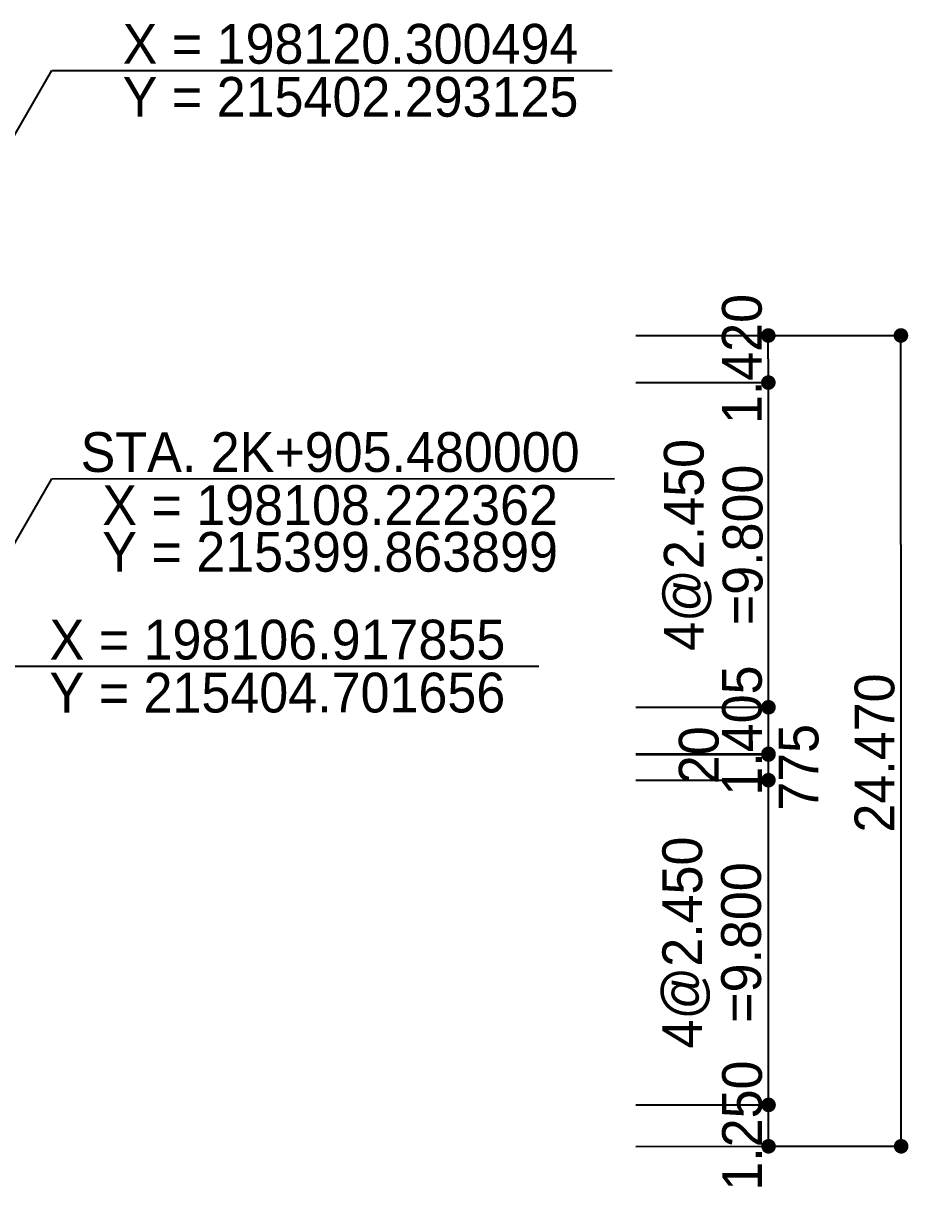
# Model space of a CAD drawing. Header units: feet. Extents: x 0 to 336400, y 0 to 237600.
# Drawn here: x 196561 to 223306, y 34588 to 69702 of the extents above; entities that cross this region are included whole.
import ezdxf
from ezdxf.enums import TextEntityAlignment as Align

# ---------------------------------------------------------------- set-up
doc = ezdxf.new("R2010")
doc.units = ezdxf.units.FT
doc.header["$LTSCALE"] = 2200
doc.header["$MEASUREMENT"] = 0
doc.layers.add('CS-DIML', color=1, linetype='CONTINUOUS')
doc.layers.add('CS-DIMT', color=3, linetype='CONTINUOUS')
doc.styles.add('A_STANDARD', font='')
doc.styles.get('A_STANDARD').set_extended_font_data('Dotum')

# ---------------------------------------------------------------- blocks, each defined once
blk = doc.blocks.new('CZDIMD1-2')
at = {"layer": 'CS-DIML', "const_width": 0.5}
blk.add_lwpolyline([(0.25, 0, 1), (-0.25, 0, 1)], format="xyb", close=True, dxfattribs=at)

msp = doc.modelspace()

# ---------------------------------------------------------------- linework, layer by layer
at = {"layer": 'CS-DIML'}
for p, q in [((192804, 60274), (197421, 68276)), ((197421, 68276), (214324, 68281)), ((215040, 60277), (219040, 60278)), ((215040, 60277), (219040, 60278)), ((215040, 60277), (219040, 60278)), ((215040, 60277), (219040, 60278)), ((219040, 60278), (223040, 60279)), ((219040, 60278), (223040, 60279)), ((219040, 60278), (223040, 60279)), ((219040, 60278), (223040, 60279)), ((219041, 58858), (219040, 60278)), ((219041, 58858), (219040, 60278)), ((219041, 58858), (219040, 60278)), ((219041, 58858), (219040, 60278)), ((223044, 47654), (223040, 60279)), ((223044, 47654), (223040, 60279)), ((223044, 47654), (223040, 60279)), ((223044, 47654), (223040, 60279)), ((215041, 58857), (219041, 58858)), ((215041, 58857), (219041, 58858)), ((215041, 58857), (219041, 58858)), ((215041, 58857), (219041, 58858)), ((219044, 49058), (219041, 58858)), ((219044, 49058), (219041, 58858)), ((219044, 49058), (219041, 58858)), ((219044, 49058), (219041, 58858)), ((192808, 47954), (197424, 55956)), ((197424, 55956), (214403, 55961)), ((194346, 50295), (212116, 50299)), ((215044, 49057), (219044, 49058)), ((215044, 49057), (219044, 49058)), ((215044, 49057), (219044, 49058)), ((215044, 49057), (219044, 49058)), ((219044, 47653), (219044, 49058)), ((219044, 47653), (219044, 49058)), ((219044, 47653), (219044, 49058)), ((219044, 47653), (219044, 49058)), ((215044, 47652), (219044, 47653)), ((215044, 47652), (219044, 47653)), ((215044, 47652), (219044, 47653)), ((215044, 47652), (219044, 47653)), ((215044, 47631), (219044, 47632)), ((215044, 47631), (219044, 47632)), ((215044, 47631), (219044, 47632)), ((215044, 47631), (219044, 47632)), ((219044, 46857), (219044, 47632)), ((219044, 46857), (219044, 47632)), ((219044, 46857), (219044, 47632)), ((219044, 46857), (219044, 47632)), ((223047, 35808), (223044, 47654)), ((223047, 35808), (223044, 47633)), ((223047, 35808), (223044, 47633)), ((223047, 35808), (223044, 47633)), ((215044, 46856), (219044, 46857)), ((215044, 46856), (219044, 46857)), ((215044, 46856), (219044, 46857)), ((215044, 46856), (219044, 46857)), ((219047, 37057), (219044, 46857)), ((219047, 37057), (219044, 46857)), ((219047, 37057), (219044, 46857)), ((219047, 37057), (219044, 46857)), ((215047, 37056), (219047, 37057)), ((215047, 37056), (219047, 37057)), ((215047, 37056), (219047, 37057)), ((215047, 37056), (219047, 37057)), ((219047, 35807), (219047, 37057)), ((219047, 35807), (219047, 37057)), ((219047, 35807), (219047, 37057)), ((219047, 35807), (219047, 37057)), ((215047, 35806), (219047, 35807)), ((215047, 35806), (219047, 35807)), ((215047, 35806), (219047, 35807)), ((215047, 35806), (219047, 35807)), ((219047, 35807), (223047, 35808)), ((219047, 35807), (223047, 35808)), ((219047, 35807), (223047, 35808)), ((219047, 35807), (223047, 35808))]:
    msp.add_line(p, q, dxfattribs=at)

# ---------------------------------------------------------------- block references
for p, xscale, yscale, zscale, rotation in [((219040, 60278), 440.0000000000207, 440.0000000000207, 440.0000000000207, 11.38896499999946), ((219040, 60278), 440.0000000000207, 440.0000000000207, 440.0000000000207, 11.38896499999946), ((219040, 60278), 440.0000000000207, 440.0000000000207, 440.0000000000207, 11.38896499999946), ((219040, 60278), 440.0000000000207, 440.0000000000207, 440.0000000000207, 11.38896499999946), ((223040, 60279), 440.0000000000207, 440.0000000000207, 440.0000000000207, 11.38896499999946), ((223040, 60279), 440.0000000000207, 440.0000000000207, 440.0000000000207, 11.38896499999946), ((223040, 60279), 440.0000000000207, 440.0000000000207, 440.0000000000207, 11.38896499999946), ((223040, 60279), 440.0000000000207, 440.0000000000207, 440.0000000000207, 11.38896499999946), ((219041, 58858), 440.0000000000207, 440.0000000000207, 440.0000000000207, 11.38896499999946), ((219041, 58858), 440.0000000000207, 440.0000000000207, 440.0000000000207, 11.38896499999946), ((219041, 58858), 440.0000000000207, 440.0000000000207, 440.0000000000207, 11.38896499999946), ((219041, 58858), 440.0000000000207, 440.0000000000207, 440.0000000000207, 11.38896499999946), ((219041, 58858), 440.0000000000207, 440.0000000000207, 440.0000000000207, 11.38896499999946), ((219041, 58858), 440.0000000000207, 440.0000000000207, 440.0000000000207, 11.38896499999946), ((219041, 58858), 440.0000000000207, 440.0000000000207, 440.0000000000207, 11.38896499999946), ((219041, 58858), 440.0000000000207, 440.0000000000207, 440.0000000000207, 11.38896499999946), ((219044, 49058), 440.0000000000207, 440.0000000000207, 440.0000000000207, 11.38896499999946), ((219044, 49058), 440.0000000000207, 440.0000000000207, 440.0000000000207, 11.38896499999946), ((219044, 49058), 440.0000000000207, 440.0000000000207, 440.0000000000207, 11.38896499999946), ((219044, 49058), 440.0000000000207, 440.0000000000207, 440.0000000000207, 11.38896499999946), ((219044, 49058), 440.0000000000207, 440.0000000000207, 440.0000000000207, 11.38896499999946), ((219044, 49058), 440.0000000000207, 440.0000000000207, 440.0000000000207, 11.38896499999946), ((219044, 49058), 440.0000000000207, 440.0000000000207, 440.0000000000207, 11.38896499999946), ((219044, 49058), 440.0000000000207, 440.0000000000207, 440.0000000000207, 11.38896499999946), ((219044, 47653), 440.0000000000207, 440.0000000000207, 440.0000000000207, 11.38896499999946), ((219044, 47653), 440.0000000000207, 440.0000000000207, 440.0000000000207, 11.38896499999946), ((219044, 47653), 440.0000000000207, 440.0000000000207, 440.0000000000207, 11.38896499999946), ((219044, 47653), 440.0000000000207, 440.0000000000207, 440.0000000000207, 11.38896499999946), ((219044, 47632), 440.0000000000145, 440.0000000000145, 440.0000000000145, 11.38513000000816), ((219044, 47632), 440.0000000000145, 440.0000000000145, 440.0000000000145, 11.38513000000816), ((219044, 47632), 440.0000000000145, 440.0000000000145, 440.0000000000145, 11.38513000000816), ((219044, 47632), 440.0000000000145, 440.0000000000145, 440.0000000000145, 11.38513000000816), ((219044, 46857), 440.0000000000145, 440.0000000000145, 440.0000000000145, 11.38513000000816), ((219044, 46857), 440.0000000000145, 440.0000000000145, 440.0000000000145, 11.38513000000816), ((219044, 46857), 440.0000000000145, 440.0000000000145, 440.0000000000145, 11.38513000000816), ((219044, 46857), 440.0000000000145, 440.0000000000145, 440.0000000000145, 11.38513000000816), ((219044, 46857), 440.0000000000145, 440.0000000000145, 440.0000000000145, 11.38513000000816), ((219044, 46857), 440.0000000000145, 440.0000000000145, 440.0000000000145, 11.38513000000816), ((219044, 46857), 440.0000000000145, 440.0000000000145, 440.0000000000145, 11.38513000000816), ((219044, 46857), 440.0000000000145, 440.0000000000145, 440.0000000000145, 11.38513000000816), ((219047, 37057), 440.0000000000145, 440.0000000000145, 440.0000000000145, 11.38513000000816), ((219047, 37057), 440.0000000000145, 440.0000000000145, 440.0000000000145, 11.38513000000816), ((219047, 37057), 440.0000000000145, 440.0000000000145, 440.0000000000145, 11.38513000000816), ((219047, 37057), 440.0000000000145, 440.0000000000145, 440.0000000000145, 11.38513000000816), ((219047, 37057), 440.0000000000145, 440.0000000000145, 440.0000000000145, 11.38513000000816), ((219047, 37057), 440.0000000000145, 440.0000000000145, 440.0000000000145, 11.38513000000816), ((219047, 37057), 440.0000000000145, 440.0000000000145, 440.0000000000145, 11.38513000000816), ((219047, 37057), 440.0000000000145, 440.0000000000145, 440.0000000000145, 11.38513000000816), ((219047, 35807), 440.0000000000145, 440.0000000000145, 440.0000000000145, 11.38513000000816), ((219047, 35807), 440.0000000000145, 440.0000000000145, 440.0000000000145, 11.38513000000816), ((219047, 35807), 440.0000000000145, 440.0000000000145, 440.0000000000145, 11.38513000000816), ((219047, 35807), 440.0000000000145, 440.0000000000145, 440.0000000000145, 11.38513000000816), ((223047, 35808), 440.0000000000145, 440.0000000000145, 440.0000000000145, 11.38513000000816), ((223047, 35808), 440.0000000000145, 440.0000000000145, 440.0000000000145, 11.38513000000816), ((223047, 35808), 440.0000000000145, 440.0000000000145, 440.0000000000145, 11.38513000000816), ((223047, 35808), 440.0000000000145, 440.0000000000145, 440.0000000000145, 11.38513000000816)]:
    msp.add_blockref('CZDIMD1-2', p, dxfattribs=dict(at, xscale=xscale, yscale=yscale, zscale=zscale, rotation=rotation))

# ---------------------------------------------------------------- texts
at = {"layer": 'CS-DIMT', "style": 'A_STANDARD'}
for s, rotation, p in [('X = 198120.300494', 0.017, (206434, 68482)), ('Y = 215402.293125', 360.017, (206435, 66882)), ('1.420', 450.017, (218841, 59568)), ('1.420', 450.017, (218841, 59568)), ('1.420', 450.017, (218841, 59568)), ('1.420', 450.017, (218841, 59568)), ('STA. 2K+905.480000', 360.017, (205819, 56162)), ('4@2.450', 450.017, (217089, 53958)), ('=9.800', 450.017, (218863, 53958)), ('X = 198108.222362', 360.017, (205819, 54562)), ('Y = 215399.863899', 360.017, (205819, 53149)), ('X = 198106.917855', 0.0132, (204228, 50500)), ('1.405', 450.017, (218844, 48355)), ('1.405', 450.017, (218844, 48355)), ('1.405', 450.017, (218844, 48355)), ('1.405', 450.017, (218844, 48355)), ('Y = 215404.701656', 360.0132, (204228, 48900)), ('24.470', 450.017, (222842, 47678)), ('775', 450.0132, (220552, 47245)), ('20', 450.0132, (217539, 47610)), ('4@2.450', 450.0132, (217043, 41957)), ('=9.800', 450.0132, (218818, 41957)), ('1.250', 450.0132, (218847, 36432)), ('1.250', 450.0132, (218847, 36432)), ('1.250', 450.0132, (218847, 36432)), ('1.250', 450.0132, (218847, 36432))]:
    msp.add_text(s, height=1200, rotation=rotation, dxfattribs=at).set_placement(p, align=Align.CENTER)

doc.saveas('drawing.dxf')
